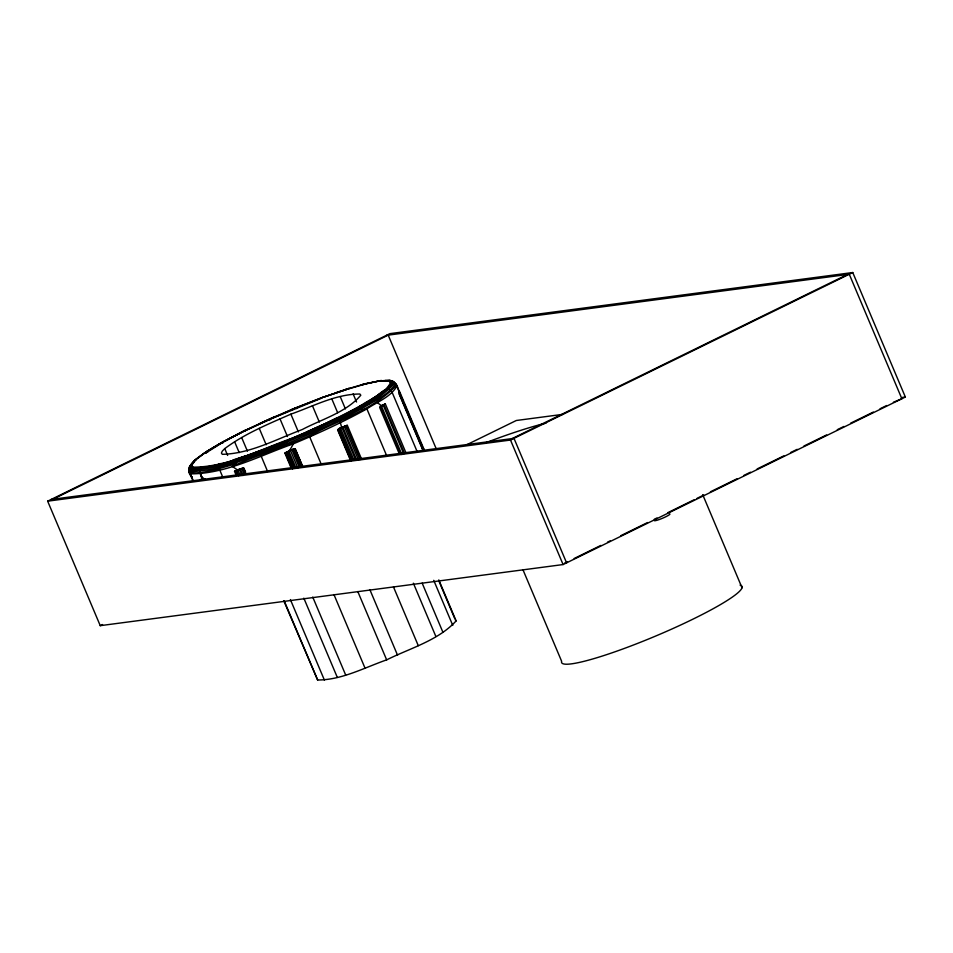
<?xml version="1.0" encoding="UTF-8"?>
<svg xmlns="http://www.w3.org/2000/svg" width="953" height="953" viewBox="0 0 953 953"><rect width="100%" height="100%" fill="white"/><g stroke="black" fill="none" stroke-linecap="round" stroke-linejoin="round"><path stroke-width="1.43" d="M192.887 481.146L191.35 476.095M398.604 391.004L399.259 390.73L398.747 392.445L423.406 450.805M399.259 390.73L423.906 449.089L423.585 450.435M382.999 380.843L380.616 380.557L361.116 384.893L379.461 380.926L385.477 380.521L389.158 381.188L390.432 382.927C384.631 393.863 371.348 398.378 361.568 405.108C338.899 417.664 315.312 428.445 291.427 438.463C259.538 449.613 227.374 467.184 193.042 467.161L191.767 465.433L195.436 459.584C210.839 447.624 228.363 438.868 245.719 430.172L296.097 407.705L321.923 397.675L346.475 389.527L321.483 397.83L290.772 409.885M270.009 419.963L269.937 418.867L296.097 407.705L296.717 408.563M293.333 449.185L284.923 453.211L291.225 468.137M193.042 467.161L190.362 473.867L193.256 480.717M193.626 462.753L195.436 459.584C190.397 463.849 185.811 470.472 191.243 476.44M222.728 443.097L223.645 441.525L245.231 430.399L269.937 418.867M389.158 381.188L389.455 380.473C395.15 380.307 398.199 387.001 399.081 391.707M438.809 579.912L456.118 620.903C438.285 640.523 410.016 648.195 386.656 659.869C364.284 667.684 341.722 680.025 317.635 680.001L283.839 600.914M289.069 451.543L293.417 443.812C318.433 433.317 343.14 422.024 366.893 408.873C377.126 401.832 391.04 397.091 397.115 385.631L393.172 381.403L390.575 381.426M224.36 441.525L245.231 430.399L217.939 444.765M284.923 453.211L286.103 452.294M189.599 467.649L192.018 464.719M224.753 448.601L222.24 451.198L221.418 453.116L222.311 454.331C250.305 453.676 276.382 439.202 302.232 429.553C321.876 419.153 346.13 412.47 360.794 395.233L359.9 394.018C335.813 394.006 313.251 406.335 290.868 414.15C268.162 424.145 244.754 433.675 224.753 448.601L227.636 455.427M204.276 453.187L223.645 441.525L206.658 451.484L194.555 460.442L189.135 467.351L191.327 470.317C234.235 467.387 273.845 446.612 313.358 431.125C340.769 416.818 372.706 406.776 394.22 383.737L392.028 380.771M191.767 465.433L189.802 466.208L191.97 469.15C234.462 466.243 273.702 445.67 312.834 430.339C339.995 416.163 371.622 406.204 392.934 383.392L395.376 384.404C387.025 395.888 373.171 401.392 361.544 408.825C337.362 421.786 312.358 433.127 287.02 443.621C255.785 454.652 224.598 470.365 191.005 471.616L188.801 468.626M195.413 460.001L206.658 451.484M379.759 393.911C351.085 413.912 318.159 427.051 286.234 440.965C255.869 451.698 225.539 466.982 192.887 468.197L190.743 465.278M193.935 461.526L196.223 459.87M361.568 405.108L358.697 407.145L362.331 409.873L366.893 408.873L386.561 455.439M243.634 468.292L234.533 471.354L236.249 475.428M234.533 471.354L236.451 470.305L238.75 475.738M223.073 442.192L205.395 453.259L207.873 451.805M339.697 428.278L338.553 428.921L351.74 460.132M235.641 435.211L245.719 430.172M371.658 399.2L386.906 389.086L391.6 383.392L392.934 383.392L390.766 380.45L379.461 380.926L389.455 380.473L391.6 383.392L390.432 382.927M322.114 425.026L306.961 431.84M47.65 501.171L389.908 333.645L852.756 272.534L905.35 397.032L563.092 564.557L100.244 625.668L47.65 501.171L510.498 440.048L852.756 272.534M52.939 499.217L388.205 335.122L436.176 448.684M465.755 445.242L516.312 420.499L563.414 414.281M100.244 625.668L102.567 624.537M512.202 438.571L847.467 274.476M567.464 561.77L564.795 563.08L566.582 562.842L513.989 438.344L51.14 499.455M574.147 558.506L600.855 545.426M607.537 542.162L610.206 540.851M620.891 535.622L647.611 522.542M654.282 519.278L656.962 517.967M667.648 512.738L694.356 499.67M697.036 498.359L703.707 495.084M710.39 491.819L737.098 478.74M743.781 475.476L750.464 472.211M757.135 468.936L783.854 455.868M790.537 452.592L797.208 449.328M803.891 446.052L826.596 434.937M837.282 429.708L843.965 426.444M850.636 423.168L873.353 412.053M880.024 408.789L886.707 405.525M893.39 402.249L901.86 398.747L849.266 274.238L386.418 335.361M291.427 438.463L286.234 440.965L287.02 443.621L287.472 444.825L293.417 443.812C260.014 455.486 226.326 473.891 190.362 473.867L189.028 472.057M341.114 427.587L340.376 427.945L353.563 459.155M406.002 452.913L385.369 404.048L380.283 406.133L400.343 453.64M244.897 430.935L269.902 419.272M260.098 423.335L275.238 416.509M394.113 382.332L396.329 385.334C374.553 408.646 342.234 418.808 314.502 433.293C287.866 446.195 258.954 454.295 232.198 466.351L237.964 470.27L238.595 469.341M271.224 418.701L321.101 398.366M191.172 477.084L191.97 476.738M201.941 478.751L203.537 478.096M423.906 449.089L422.62 449.637L399.116 393.994M379.83 407.134L384.309 404.751L380.592 406.145M289.557 450.59L290.367 450.257L297.812 467.899M382.296 405.216L383.892 404.572L404.525 453.437M302.768 466.625L295.311 448.97L291.928 449.649L299.385 467.292M290.879 450.078L288.771 450.936L295.656 467.232M382.629 405.132L385.369 404.048L384.655 404.298M321.923 397.675L349.227 388.359L335.909 392.707M246.303 455.641L232.985 459.989M221.096 463.456L216.665 465.052L215.592 469.698L219.75 469.984L222.645 476.834M291.928 449.649L292.666 449.399L300.112 467.041M339.149 428.981L347.321 425.372L361.652 459.298M344.772 426.17L347.321 425.372L344.283 426.265L358.614 460.204M345.653 389.455L365.678 383.618L381.819 380.533M347.821 389.134L366.714 383.63M343.104 426.908L345.51 426.265L342.699 426.896L356.458 459.465M295.311 448.97L293.917 449.018L301.374 466.66M205.157 478.835L200.404 479.454M902.408 397.425L905.35 397.032M196.735 467.828L192.887 468.197L202.739 467.423C198.188 469.877 200.833 475.738 202.191 479.264M337.779 429.91L341.829 428.076L340.03 421.369L336.492 418.176L312.405 429.803L314.502 433.293L309.689 436.867L321.256 464.266M385.477 380.521L389.455 380.473M455.224 619.688L456.118 620.903M188.801 469.936L191.017 472.95L200.154 472.867L215.592 469.698L236.273 463.67L236.678 459.215L260.717 450.519L260.788 455.189L267.614 471.497M203.144 479.133L200.523 474.141L202.667 479.204M702.73 494.714L742.03 587.763M510.498 440.048L563.092 564.557M522.911 569.632L561.639 661.299A97.897 12.103 -22.9 0 0 659.214 634.543A97.897 12.103 -22.9 0 0 740.1 585.142M395.781 383.821L403.31 401.63M404.465 404.37L416.616 433.127M417.771 435.866L419.511 439.976M420.666 442.716L424.133 450.936M417.009 451.269L392.136 392.374C387.895 384.321 379.616 393.863 375.685 397.187L379.878 399.593L377.448 402.69L382.093 406.181L379.735 407.658L399.414 454.104M383.094 404.882L403.738 453.747M381.26 405.668L401.892 454.533M439.071 581.437L454.652 618.318M433.734 580.329L452.782 625.418M353.098 393.839L356.553 402.023M422.167 583.141L442.942 632.327M340.221 396.615L345.415 408.908M413.364 583.188L435.866 636.473M346.344 425.586L360.675 459.525M345.725 425.777L359.484 458.345M331.882 399.045L337.648 412.709M355.66 459.811L341.901 427.23L339.077 428.612L352.265 459.834M337.815 429.434L351.252 461.109M337.6 429.863L350.787 461.085M393.458 586.893L418.272 645.634M312.417 405.692L319.338 422.072M369.859 589.645L397.556 655.223M290.868 414.15L298.372 431.9M357.804 591.563L386.656 659.869M295.096 448.827L302.554 466.482M294.811 448.839L302.268 466.482M279.979 418.796L287.472 436.545M287.735 451.424L294.608 467.72M286.853 451.877L293.727 468.161M285.638 452.58L292.523 468.864M285.281 452.83L291.594 467.768M333.943 594.553L365.106 668.327M259.264 428.385L266.185 444.765M312.751 597.09L345.653 674.974M241.657 437.546L247.435 451.198M303.84 598.162L337.314 677.404M234.593 441.692L239.203 452.615M243.885 468.078L245.612 472.152M243.313 467.756L245.6 473.176M242.848 467.852L245.564 473.975M241.657 468.185L243.944 473.617M240.192 468.697L243.051 475.487M239.394 469.007L241.693 474.439M237.797 469.686L240.096 475.106M290.391 599.58L324.437 680.18M235.391 470.853L237.106 474.928M284.161 600.759L317.635 680.001M669.78 513.87A8.517 1.048 -22.9 0 1 661.716 518.587A8.517 1.048 -22.9 0 1 654.628 520.04M485.839 442.716A119.173 14.736 -22.9 0 1 546.021 423.132"/></g></svg>
